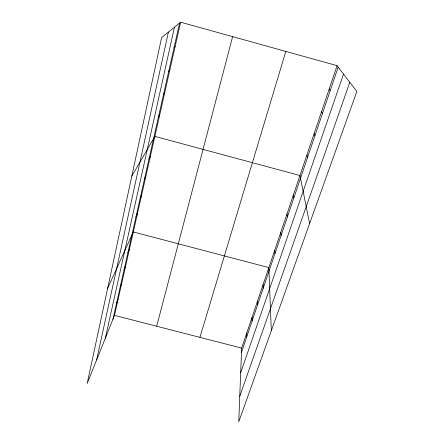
<?xml version="1.0" encoding="UTF-8"?>
<svg xmlns="http://www.w3.org/2000/svg" width="444" height="444" viewBox="0 0 444 444"><rect width="100%" height="100%" fill="white"/><g stroke="black" fill="none" stroke-linecap="round" stroke-linejoin="round"><path stroke-width="0.67" d="M252.048 321.179L252.103 317.16M246.698 336.968L246.809 332.828M337.09 65.651L241.647 348.107L238.755 421.8L356.837 91.503L337.09 65.651L180.625 22.2L161.627 37.557L87.163 383.505L114.502 315.368L180.625 22.2M96.626 359.918L168.409 32.073M105.333 338.217L174.453 27.189M112.926 319.297L179.581 23.049M156.693 326.235L232.617 36.636M199.922 337.362L285.814 51.41M241.481 352.364L338.184 67.077M240.676 372.843L343.517 74.065M239.754 396.314L349.8 82.29M116.517 303.346L118.071 299.545M120.196 286.974L121.734 283.305M123.981 270.163L125.491 266.639M127.866 252.897L129.354 249.522M107.653 288.328L133.317 231.946L268.842 267.615L271.312 330.736M135.958 216.922L137.39 213.886M140.176 198.174L141.581 195.321M144.516 178.888L145.887 176.229M148.979 159.046L150.316 156.593M131.796 176.168L154.873 136.38L299.961 175.524L309.607 223.609M158.458 116.927L159.712 114.935M163.492 94.561L164.696 92.829M168.681 71.478L169.841 70.024M174.042 47.652L175.147 46.492M114.502 315.368L241.647 348.107M329.198 89.011L330.164 90.731M321.545 111.649L322.399 113.642M314.13 133.594L314.874 135.836M306.937 154.878L307.581 157.359M293.384 194.994L293.839 197.896M286.991 213.914L287.362 217.011M280.774 232.306L281.063 235.581M274.731 250.205L274.941 253.646M263.114 284.571L263.187 288.317M257.537 301.076L257.548 304.967"/></g></svg>
